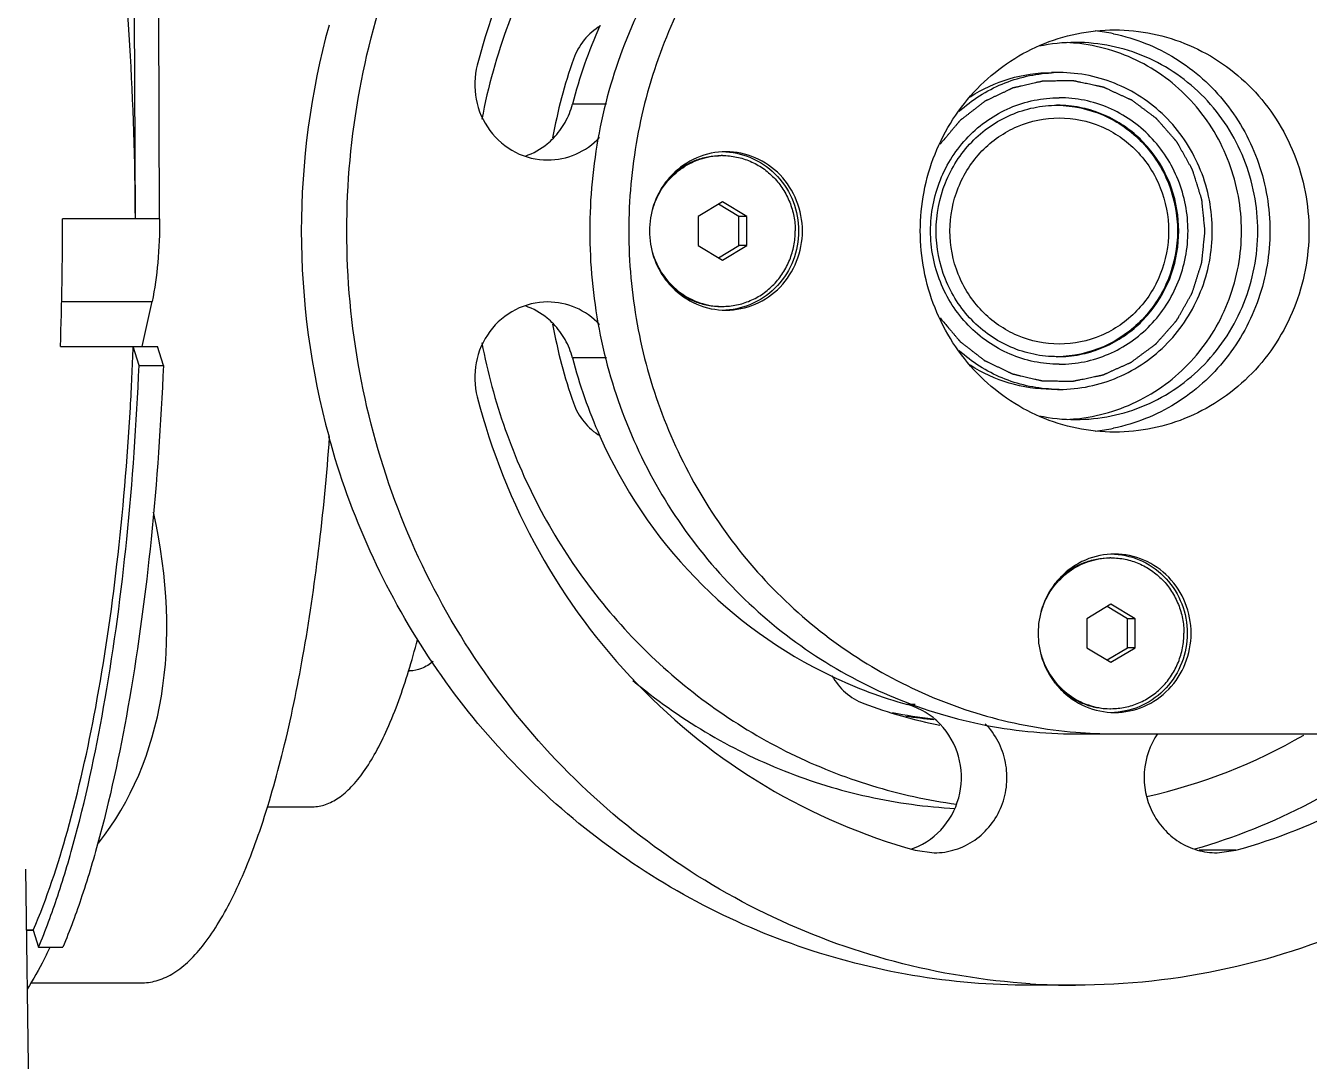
# Model space of a CAD drawing. Header units: millimetres. Extents: x 0 to 841, y 0 to 594.
# Drawn here: x 769.59 to 795.11, y 215.54 to 236.14 of the extents above; entities that cross this region are included whole.
import ezdxf

# ---------------------------------------------------------------- set-up
doc = ezdxf.new("R2010")
doc.units = ezdxf.units.MM
doc.header["$LTSCALE"] = 46.255
doc.layers.get('0').update_dxf_attribs({"linetype": 'CONTINUOUS'})
doc.layers.add('APSF_BLANK_LAYER', color=7, linetype='CONTINUOUS')
doc.layers.add('AXIS', color=7, linetype='CONTINUOUS')

msp = doc.modelspace()

# ---------------------------------------------------------------- linework, layer by layer
at = {"color": 7, "linetype": 'CONTINUOUS'}
for p, q in [((771.772, 232.298), (771.756, 236.359)), ((772.255, 232.298), (772.239, 236.359)), ((781.138, 234.578), (780.463, 234.578)), ((783.444, 232.632), (782.961, 232.344)), ((783.772, 232.344), (783.366, 232.586)), ((783.927, 232.344), (783.444, 232.632)), ((772.255, 232.298), (770.323, 232.298)), ((782.961, 232.344), (782.961, 231.766)), ((783.927, 232.344), (783.772, 232.344)), ((783.772, 231.766), (783.772, 232.344)), ((783.927, 231.766), (783.927, 232.344)), ((782.961, 231.766), (783.444, 231.478)), ((783.366, 231.524), (783.772, 231.766)), ((783.444, 231.478), (783.927, 231.766)), ((783.927, 231.766), (783.772, 231.766)), ((770.308, 230.653), (772.104, 230.653)), ((771.909, 229.757), (772.104, 230.653)), ((770.282, 229.757), (772.213, 229.757)), ((771.846, 229.381), (771.73, 229.757)), ((772.329, 229.381), (772.213, 229.757)), ((781.138, 229.532), (780.463, 229.532)), ((771.846, 229.381), (772.329, 229.381)), ((791.171, 224.632), (790.688, 224.344)), ((791.654, 224.344), (791.171, 224.632)), ((791.499, 224.344), (791.094, 224.586)), ((790.688, 224.344), (790.688, 223.766)), ((791.654, 224.344), (791.499, 224.344)), ((791.499, 223.766), (791.499, 224.344)), ((791.654, 223.766), (791.654, 224.344)), ((790.688, 223.766), (791.171, 223.478)), ((791.094, 223.524), (791.499, 223.766)), ((791.171, 223.478), (791.654, 223.766)), ((791.654, 223.766), (791.499, 223.766)), ((787.279, 222.637), (787.123, 222.637)), ((790.466, 222.055), (802.109, 222.055)), ((787.279, 219.739), (787.653, 219.688)), ((793.654, 219.739), (792.921, 219.739)), ((793.279, 219.688), (793.654, 219.739)), ((769.585, 219.366), (769.769, 206.368)), ((769.742, 218.148), (769.602, 218.148)), ((769.742, 218.148), (769.847, 217.809)), ((769.847, 217.809), (770.33, 217.809))]:
    msp.add_line(p, q, dxfattribs=at)
for centre, radius, start, end in [((790.136, 232.075), 9.992, 156.0038, 165.4899), ((790.465, 232.314), 3.741, 78.3518, 84.0084), ((790.142, 232.297), 3.508, 84.7199, 87.1671), ((790.192, 232.064), 10.29, 160.6415, 169.665), ((790.078, 232.228), 2.327, 89.3685, 89.717), ((783.444, 232.157), 1.398, 90.0001, 91.0556), ((783.532, 232.058), 1.537, 159.8731, 164.0751), ((708.148, 232.05), 62.176, 357.88705, 0.22826), ((783.532, 232.052), 1.537, 195.9249, 200.1269), ((783.444, 231.953), 1.398, 268.9444, 269.9999), ((790.192, 232.046), 10.29, 190.335, 199.3585), ((711.957, 231.962), 59.814, 356.72327, 357.88781), ((790.137, 232.035), 9.992, 194.5102, 203.9644), ((790.078, 231.882), 2.327, 270.2831, 270.6315), ((790.142, 231.813), 3.508, 272.8329, 275.2801), ((790.465, 231.796), 3.741, 275.9916, 281.6482), ((791.171, 224.157), 1.398, 90.0001, 91.0556), ((791.26, 224.058), 1.537, 159.8731, 164.0751), ((791.26, 224.052), 1.537, 195.9249, 200.1269), ((789.591, 231.526), 9.225, 244.507, 254.4793), ((789.578, 231.472), 9.419, 249.3543, 258.9242), ((791.171, 223.953), 1.398, 268.9444, 269.9999), ((791.243, 231.391), 9.336, 265.2413, 269.9965), ((789.483, 231.456), 12.163, 286.0198, 309.2951), ((790.391, 231.453), 12.159, 285.5666, 309.2975), ((786.742, 221.108), 1.42, 288.4866, 291.4309)]:
    msp.add_arc(centre, radius, start, end, dxfattribs=at)
msp.add_ellipse((754.817, 232.055), major_axis=(16.322, -12.046), ratio=0.542433, start_param=-0.014606, end_param=0.553704, dxfattribs=at)
for points, knots in [([(771.772, 232.298), (771.768, 233.449), (771.698, 235.699), (771.411, 238.939), (770.958, 241.866), (770.524, 243.68), (770.27, 244.503)], [0, 0, 0, 0, 0.280007, 0.547238, 0.790488, 1, 1, 1, 1]), ([(790.466, 242.055), (789.835, 242.055), (788.566, 241.926), (786.742, 241.352), (785.06, 240.42), (783.587, 239.167), (782.38, 237.641), (781.483, 235.902), (780.931, 234.016), (780.745, 232.055), (780.931, 230.094), (781.483, 228.208), (782.38, 226.469), (783.587, 224.943), (785.06, 223.69), (786.742, 222.758), (788.566, 222.184), (789.835, 222.055), (790.466, 222.055)], [0, 0, 0, 0, 0.061435, 0.123031, 0.184931, 0.247224, 0.30994, 0.373043, 0.436442, 0.5, 0.563558, 0.626957, 0.69006, 0.752776, 0.815069, 0.876969, 0.938565, 1, 1, 1, 1]), ([(790.469, 242.023), (789.871, 241.973), (788.68, 241.757), (786.987, 241.097), (785.442, 240.124), (784.099, 238.872), (783.003, 237.384), (782.193, 235.713), (781.695, 233.916), (781.527, 232.055), (781.695, 230.194), (782.193, 228.397), (783.003, 226.726), (784.099, 225.238), (785.442, 223.986), (786.987, 223.013), (788.68, 222.353), (789.871, 222.137), (790.469, 222.087)], [0, 0, 0, 0, 0.061427, 0.123052, 0.184997, 0.247327, 0.310057, 0.373144, 0.4365, 0.5, 0.5635, 0.626856, 0.689943, 0.752673, 0.815003, 0.876948, 0.938573, 1, 1, 1, 1]), ([(781.459, 240.75), (780.774, 239.99), (779.581, 238.289), (778.829, 236.353), (778.57, 235.355)], [0, 0, 0, 0, 0.498254, 1, 1, 1, 1]), ([(781.022, 236.134), (780.898, 236.062), (780.675, 235.869), (780.532, 235.612), (780.483, 235.475)], [0, 0, 0, 0, 0.497043, 1, 1, 1, 1]), ([(787.379, 232.055), (787.379, 232.575), (787.577, 233.619), (788.294, 234.733), (789.08, 235.401), (789.753, 235.774), (790.483, 236.003), (790.99, 236.055), (791.243, 236.055)], [0, 0, 0, 0, 0.253354, 0.504399, 0.629276, 0.753364, 0.876847, 1, 1, 1, 1]), ([(791.221, 235.978), (791.654, 235.889), (792.5, 235.55), (793.517, 234.636), (794.178, 233.425), (794.33, 232.51), (794.33, 232.055)], [0, 0, 0, 0, 0.24618, 0.494948, 0.746562, 1, 1, 1, 1]), ([(791.243, 236.055), (791.495, 236.055), (792.002, 236.003), (792.732, 235.774), (793.405, 235.401), (794.191, 234.733), (794.908, 233.619), (795.106, 232.575), (795.106, 232.055)], [0, 0, 0, 0, 0.123153, 0.246636, 0.370724, 0.495601, 0.746646, 1, 1, 1, 1]), ([(790.465, 228.32), (790.909, 228.361), (791.573, 228.556), (792.333, 229.042), (792.999, 229.667), (793.599, 230.672), (793.848, 232.055), (793.599, 233.438), (792.999, 234.443), (792.333, 235.068), (791.573, 235.554), (790.909, 235.749), (790.465, 235.79)], [0, 0, 0, 0, 0.122892, 0.18504, 0.247572, 0.373264, 0.5, 0.626736, 0.752428, 0.81496, 0.877108, 1, 1, 1, 1]), ([(778.57, 235.355), (778.513, 235.135), (778.498, 234.665), (778.777, 234.026), (779.301, 233.575), (779.75, 233.467), (779.97, 233.467)], [0, 0, 0, 0, 0.25369, 0.505932, 0.754497, 1, 1, 1, 1]), ([(780.086, 233.903), (780.176, 233.996), (780.333, 234.208), (780.431, 234.452), (780.463, 234.578)], [0, 0, 0, 0, 0.498051, 1, 1, 1, 1]), ([(787.969, 232.055), (787.969, 232.347), (788.081, 232.935), (788.562, 233.683), (789.285, 234.186), (790.143, 234.364), (791, 234.186), (791.724, 233.683), (792.204, 232.935), (792.316, 232.347), (792.316, 232.055)], [0, 0, 0, 0, 0.126989, 0.252827, 0.377006, 0.5, 0.622994, 0.747174, 0.873012, 1, 1, 1, 1]), ([(790.104, 234.555), (790.416, 234.551), (791.049, 234.415), (791.843, 233.853), (792.37, 233.026), (792.493, 232.378), (792.493, 232.055)], [0, 0, 0, 0, 0.24599, 0.494373, 0.74605, 1, 1, 1, 1]), ([(779.527, 233.545), (779.684, 233.6), (779.883, 233.712), (780.047, 233.863), (780.086, 233.903)], [0, 0, 0, 0, 0.747774, 1, 1, 1, 1]), ([(779.97, 233.467), (780.16, 233.467), (780.546, 233.546), (780.867, 233.773), (781, 233.912)], [0, 0, 0, 0, 0.497569, 1, 1, 1, 1]), ([(782.089, 232.587), (782.14, 232.725), (782.281, 232.987), (782.596, 233.299), (782.986, 233.502), (783.275, 233.552), (783.418, 233.555)], [0, 0, 0, 0, 0.253437, 0.504411, 0.752968, 1, 1, 1, 1]), ([(782.447, 233.168), (782.512, 233.229), (782.655, 233.34), (782.894, 233.463), (783.152, 233.538), (783.329, 233.555), (783.418, 233.555)], [0, 0, 0, 0, 0.25177, 0.5021, 0.751342, 1, 1, 1, 1]), ([(783.444, 233.555), (783.539, 233.555), (783.729, 233.536), (784.003, 233.449), (784.255, 233.31), (784.476, 233.122), (784.657, 232.893), (784.791, 232.632), (784.874, 232.349), (784.893, 232.153), (784.893, 232.055)], [0, 0, 0, 0, 0.122867, 0.246062, 0.369862, 0.494448, 0.619879, 0.746087, 0.87288, 1, 1, 1, 1]), ([(772.255, 232.298), (772.256, 232.006), (772.234, 231.454), (772.159, 230.907), (772.104, 230.653)], [0, 0, 0, 0, 0.529553, 1, 1, 1, 1]), ([(783.444, 230.555), (783.539, 230.555), (783.729, 230.574), (784.003, 230.661), (784.255, 230.8), (784.476, 230.988), (784.657, 231.217), (784.791, 231.478), (784.874, 231.761), (784.893, 231.957), (784.893, 232.055)], [0, 0, 0, 0, 0.122867, 0.246062, 0.369862, 0.494448, 0.619879, 0.746087, 0.87288, 1, 1, 1, 1]), ([(791.243, 228.055), (790.99, 228.055), (790.483, 228.107), (789.753, 228.336), (789.08, 228.709), (788.294, 229.377), (787.577, 230.491), (787.379, 231.535), (787.379, 232.055)], [0, 0, 0, 0, 0.123153, 0.246636, 0.370724, 0.495601, 0.746646, 1, 1, 1, 1]), ([(792.316, 232.055), (792.316, 231.763), (792.204, 231.175), (791.724, 230.427), (791, 229.924), (790.143, 229.746), (789.285, 229.924), (788.562, 230.427), (788.081, 231.175), (787.969, 231.763), (787.969, 232.055)], [0, 0, 0, 0, 0.126989, 0.252827, 0.377006, 0.5, 0.622994, 0.747174, 0.873012, 1, 1, 1, 1]), ([(792.493, 232.055), (792.493, 231.732), (792.37, 231.084), (791.843, 230.257), (791.049, 229.696), (790.416, 229.559), (790.104, 229.555)], [0, 0, 0, 0, 0.25395, 0.505627, 0.75401, 1, 1, 1, 1]), ([(794.33, 232.055), (794.33, 231.6), (794.178, 230.685), (793.517, 229.474), (792.5, 228.56), (791.654, 228.221), (791.221, 228.132)], [0, 0, 0, 0, 0.253438, 0.505052, 0.75382, 1, 1, 1, 1]), ([(795.106, 232.055), (795.106, 231.535), (794.908, 230.491), (794.191, 229.377), (793.405, 228.709), (792.732, 228.336), (792.002, 228.107), (791.495, 228.055), (791.243, 228.055)], [0, 0, 0, 0, 0.253354, 0.504399, 0.629276, 0.753364, 0.876847, 1, 1, 1, 1]), ([(782.089, 231.523), (782.14, 231.385), (782.281, 231.123), (782.596, 230.811), (782.986, 230.608), (783.275, 230.558), (783.418, 230.555)], [0, 0, 0, 0, 0.253437, 0.504411, 0.752968, 1, 1, 1, 1]), ([(782.447, 230.942), (782.512, 230.881), (782.655, 230.77), (782.894, 230.647), (783.152, 230.572), (783.329, 230.555), (783.418, 230.555)], [0, 0, 0, 0, 0.25177, 0.5021, 0.751342, 1, 1, 1, 1]), ([(779.97, 230.643), (779.75, 230.643), (779.301, 230.535), (778.777, 230.084), (778.498, 229.445), (778.513, 228.975), (778.57, 228.755)], [0, 0, 0, 0, 0.245503, 0.494068, 0.74631, 1, 1, 1, 1]), ([(780.086, 230.207), (780.047, 230.247), (779.883, 230.398), (779.684, 230.51), (779.527, 230.565)], [0, 0, 0, 0, 0.252226, 1, 1, 1, 1]), ([(781, 230.198), (780.867, 230.337), (780.546, 230.564), (780.16, 230.643), (779.97, 230.643)], [0, 0, 0, 0, 0.502431, 1, 1, 1, 1]), ([(780.463, 229.532), (780.431, 229.658), (780.333, 229.902), (780.176, 230.114), (780.086, 230.207)], [0, 0, 0, 0, 0.501949, 1, 1, 1, 1]), ([(769.847, 217.809), (769.988, 218.145), (770.254, 218.871), (770.738, 220.512), (771.231, 222.878), (771.645, 226.011), (771.798, 228.228), (771.846, 229.381)], [0, 0, 0, 0, 0.092577, 0.196525, 0.434942, 0.706458, 1, 1, 1, 1]), ([(772.329, 229.381), (772.281, 228.228), (772.128, 226.011), (771.714, 222.878), (771.221, 220.512), (770.737, 218.871), (770.471, 218.145), (770.33, 217.809)], [0, 0, 0, 0, 0.293542, 0.565058, 0.803475, 0.907423, 1, 1, 1, 1]), ([(778.57, 228.755), (778.847, 227.686), (779.672, 225.617), (781.647, 222.947), (784.225, 220.893), (786.241, 220.027), (787.279, 219.739)], [0, 0, 0, 0, 0.253055, 0.504185, 0.753072, 1, 1, 1, 1]), ([(769.742, 218.148), (770.016, 218.787), (770.497, 220.252), (771.038, 222.691), (771.446, 225.506), (771.614, 227.502), (771.673, 228.543)], [0, 0, 0, 0, 0.196551, 0.434243, 0.705315, 1, 1, 1, 1]), ([(780.483, 228.635), (780.531, 228.499), (780.673, 228.244), (780.894, 228.052), (781.016, 227.979)], [0, 0, 0, 0, 0.502932, 1, 1, 1, 1]), ([(781.006, 227.977), (781.466, 226.943), (782.744, 225.03), (784.612, 223.68), (785.621, 223.199)], [0, 0, 0, 0, 0.503002, 1, 1, 1, 1]), ([(789.817, 224.587), (789.867, 224.725), (790.009, 224.987), (790.324, 225.299), (790.714, 225.502), (791.002, 225.552), (791.146, 225.555)], [0, 0, 0, 0, 0.253437, 0.504411, 0.752968, 1, 1, 1, 1]), ([(790.174, 225.168), (790.24, 225.229), (790.382, 225.34), (790.622, 225.463), (790.879, 225.538), (791.057, 225.555), (791.145, 225.555)], [0, 0, 0, 0, 0.25177, 0.5021, 0.751342, 1, 1, 1, 1]), ([(791.171, 225.555), (791.266, 225.555), (791.456, 225.536), (791.73, 225.449), (791.982, 225.31), (792.203, 225.122), (792.384, 224.893), (792.519, 224.632), (792.602, 224.349), (792.62, 224.153), (792.62, 224.055)], [0, 0, 0, 0, 0.122867, 0.246062, 0.369862, 0.494448, 0.619879, 0.746087, 0.87288, 1, 1, 1, 1]), ([(791.171, 222.555), (791.266, 222.555), (791.456, 222.574), (791.73, 222.661), (791.982, 222.8), (792.203, 222.988), (792.384, 223.217), (792.519, 223.478), (792.602, 223.761), (792.62, 223.957), (792.62, 224.055)], [0, 0, 0, 0, 0.122867, 0.246062, 0.369862, 0.494448, 0.619879, 0.746087, 0.87288, 1, 1, 1, 1]), ([(777.696, 223.495), (777.625, 223.438), (777.479, 223.343), (777.306, 223.305), (777.226, 223.305)], [0, 0, 0, 0, 0.531822, 1, 1, 1, 1]), ([(789.817, 223.523), (789.867, 223.385), (790.009, 223.123), (790.324, 222.811), (790.714, 222.608), (791.002, 222.558), (791.146, 222.555)], [0, 0, 0, 0, 0.253437, 0.504411, 0.752968, 1, 1, 1, 1]), ([(785.623, 223.209), (785.693, 223.084), (785.875, 222.857), (786.124, 222.708), (786.257, 222.658)], [0, 0, 0, 0, 0.502916, 1, 1, 1, 1]), ([(790.174, 222.942), (790.24, 222.881), (790.382, 222.77), (790.622, 222.647), (790.879, 222.572), (791.057, 222.555), (791.145, 222.555)], [0, 0, 0, 0, 0.25177, 0.5021, 0.751342, 1, 1, 1, 1]), ([(787.775, 222.246), (787.686, 222.339), (787.484, 222.501), (787.245, 222.603), (787.123, 222.637)], [0, 0, 0, 0, 0.501961, 1, 1, 1, 1]), ([(787.261, 219.786), (787.486, 219.874), (787.898, 220.174), (788.223, 220.861), (788.198, 221.624), (787.944, 222.07), (787.775, 222.246)], [0, 0, 0, 0, 0.246673, 0.497396, 0.749791, 1, 1, 1, 1]), ([(787.653, 219.688), (787.796, 219.688), (788.083, 219.733), (788.474, 219.925), (788.793, 220.227), (789.014, 220.611), (789.117, 221.045), (789.094, 221.491), (788.948, 221.911), (788.774, 222.151), (788.672, 222.255)], [0, 0, 0, 0, 0.122457, 0.245633, 0.369974, 0.495543, 0.621984, 0.748659, 0.874849, 1, 1, 1, 1]), ([(792.098, 222.058), (791.946, 221.836), (791.759, 221.299), (791.898, 220.605), (792.204, 220.155), (792.514, 219.892), (792.881, 219.726), (793.147, 219.688), (793.279, 219.688)], [0, 0, 0, 0, 0.251146, 0.502917, 0.628743, 0.753402, 0.877015, 1, 1, 1, 1]), ([(801.255, 222.043), (800.582, 221.266), (799.074, 219.851), (796.426, 218.261), (793.514, 217.277), (791.479, 217.055), (790.466, 217.055)], [0, 0, 0, 0, 0.252186, 0.502626, 0.751686, 1, 1, 1, 1])]:
    msp.add_open_spline(points, degree=3, knots=knots, dxfattribs=at)
at = {"color": 40, "linetype": 'CONTINUOUS'}
for points, knots in [([(793.04, 232.055), (793.036, 232.094), (793.028, 232.172), (793.019, 232.269), (793.011, 232.347), (793.005, 232.406), (792.999, 232.464), (792.994, 232.513), (792.99, 232.552), (792.987, 232.581), (792.984, 232.606), (792.982, 232.625), (792.981, 232.64), (792.98, 232.652), (792.979, 232.662), (792.978, 232.668), (792.978, 232.673), (792.977, 232.676), (792.977, 232.678), (792.977, 232.679), (792.977, 232.68), (792.976, 232.682), (792.975, 232.685), (792.973, 232.69), (792.971, 232.697), (792.969, 232.704), (792.966, 232.714), (792.961, 232.73), (792.954, 232.753), (792.945, 232.781), (792.936, 232.809), (792.927, 232.837), (792.916, 232.874), (792.901, 232.921), (792.883, 232.977), (792.866, 233.033), (792.851, 233.079), (792.84, 233.117), (792.831, 233.145), (792.822, 233.173), (792.813, 233.201), (792.806, 233.224), (792.801, 233.24), (792.798, 233.25), (792.796, 233.257), (792.793, 233.264), (792.792, 233.269), (792.791, 233.272), (792.79, 233.274), (792.79, 233.275), (792.789, 233.276), (792.788, 233.278), (792.787, 233.281), (792.784, 233.285), (792.781, 233.29), (792.777, 233.299), (792.771, 233.31), (792.763, 233.323), (792.754, 233.34), (792.742, 233.361), (792.727, 233.387), (792.708, 233.422), (792.684, 233.465), (792.655, 233.517), (792.626, 233.568), (792.597, 233.62), (792.573, 233.663), (792.553, 233.698), (792.539, 233.723), (792.527, 233.745), (792.517, 233.762), (792.51, 233.775), (792.503, 233.788), (792.497, 233.799), (792.492, 233.807), (792.489, 233.813), (792.486, 233.817), (792.485, 233.82), (792.483, 233.823), (792.482, 233.825), (792.481, 233.826), (792.481, 233.827), (792.48, 233.827), (792.48, 233.828), (792.478, 233.83), (792.476, 233.832), (792.474, 233.835), (792.471, 233.839), (792.467, 233.843), (792.46, 233.85), (792.452, 233.859), (792.443, 233.87), (792.433, 233.881), (792.421, 233.896), (792.405, 233.914), (792.386, 233.936), (792.36, 233.965), (792.328, 234.001), (792.29, 234.045), (792.252, 234.088), (792.214, 234.132), (792.182, 234.168), (792.157, 234.197), (792.138, 234.219), (792.122, 234.237), (792.109, 234.252), (792.099, 234.262), (792.092, 234.271), (792.085, 234.279), (792.081, 234.283), (792.078, 234.287), (792.076, 234.289), (792.075, 234.291), (792.074, 234.292), (792.073, 234.292), (792.072, 234.293), (792.069, 234.295), (792.064, 234.299), (792.059, 234.303), (792.053, 234.307), (792.045, 234.313), (792.032, 234.323), (792.013, 234.337), (791.99, 234.354), (791.967, 234.372), (791.944, 234.389), (791.913, 234.412), (791.874, 234.44), (791.828, 234.475), (791.782, 234.509), (791.744, 234.538), (791.713, 234.561), (791.69, 234.578), (791.667, 234.595), (791.644, 234.612), (791.625, 234.627), (791.611, 234.637), (791.604, 234.643), (791.598, 234.647), (791.593, 234.65), (791.589, 234.653), (791.587, 234.655), (791.585, 234.657), (791.584, 234.657), (791.583, 234.658), (791.582, 234.659), (791.58, 234.66), (791.577, 234.661), (791.573, 234.663), (791.567, 234.665), (791.558, 234.669), (791.547, 234.674), (791.534, 234.68), (791.517, 234.688), (791.495, 234.698), (791.468, 234.71), (791.433, 234.726), (791.389, 234.746), (791.336, 234.77), (791.283, 234.794), (791.23, 234.818), (791.186, 234.838), (791.151, 234.855), (791.125, 234.867), (791.102, 234.877), (791.085, 234.885), (791.072, 234.891), (791.058, 234.897), (791.047, 234.902), (791.039, 234.906), (791.033, 234.908), (791.029, 234.91), (791.025, 234.912), (791.023, 234.913), (791.021, 234.914), (791.02, 234.914), (791.019, 234.915), (791.018, 234.915), (791.017, 234.915), (791.015, 234.915), (791.012, 234.916), (791.008, 234.917), (791.004, 234.918), (790.998, 234.919), (790.989, 234.921), (790.977, 234.923), (790.963, 234.926), (790.949, 234.929), (790.931, 234.933), (790.908, 234.938), (790.88, 234.944), (790.843, 234.952), (790.796, 234.962), (790.741, 234.974), (790.685, 234.986), (790.629, 234.997), (790.583, 235.007), (790.546, 235.015), (790.518, 235.021), (790.495, 235.026), (790.476, 235.03), (790.462, 235.033), (790.451, 235.035), (790.442, 235.037), (790.436, 235.038), (790.431, 235.039), (790.428, 235.04), (790.426, 235.041), (790.425, 235.041), (790.424, 235.041), (790.422, 235.041), (790.419, 235.041), (790.414, 235.041), (790.406, 235.041), (790.399, 235.04), (790.39, 235.04), (790.373, 235.04), (790.35, 235.04), (790.321, 235.04), (790.293, 235.04), (790.264, 235.04), (790.227, 235.039), (790.179, 235.039), (790.122, 235.038), (790.066, 235.038), (790.018, 235.038), (789.98, 235.037), (789.952, 235.037), (789.924, 235.037), (789.895, 235.037), (789.872, 235.037), (789.855, 235.037), (789.846, 235.036), (789.838, 235.036), (789.833, 235.036), (789.828, 235.036), (789.825, 235.036), (789.823, 235.036), (789.821, 235.036), (789.82, 235.036), (789.819, 235.036), (789.817, 235.036), (789.814, 235.035), (789.809, 235.034), (789.803, 235.033), (789.794, 235.03), (789.782, 235.028), (789.768, 235.024), (789.749, 235.02), (789.726, 235.015), (789.697, 235.008), (789.66, 235), (789.613, 234.989), (789.557, 234.976), (789.5, 234.963), (789.444, 234.95), (789.397, 234.939), (789.359, 234.931), (789.331, 234.924), (789.308, 234.919), (789.289, 234.914), (789.275, 234.911), (789.261, 234.908), (789.249, 234.905), (789.239, 234.903), (789.234, 234.902), (789.229, 234.901), (789.225, 234.9), (789.222, 234.899), (789.22, 234.899), (789.219, 234.898), (789.218, 234.898), (789.218, 234.898), (789.216, 234.897), (789.215, 234.897), (789.212, 234.895), (789.209, 234.894), (789.204, 234.892), (789.199, 234.889), (789.19, 234.885), (789.18, 234.88), (789.167, 234.874), (789.154, 234.868), (789.137, 234.86), (789.115, 234.849), (789.089, 234.837), (789.055, 234.821), (789.012, 234.8), (788.96, 234.776), (788.908, 234.751), (788.857, 234.727), (788.814, 234.707), (788.779, 234.69), (788.754, 234.678), (788.732, 234.668), (788.715, 234.66), (788.702, 234.654), (788.691, 234.648), (788.683, 234.644), (788.677, 234.642), (788.673, 234.64), (788.67, 234.638), (788.668, 234.638), (788.667, 234.637), (788.666, 234.636), (788.665, 234.635), (788.663, 234.634), (788.661, 234.632), (788.657, 234.629), (788.652, 234.625), (788.646, 234.621), (788.639, 234.615), (788.625, 234.604), (788.606, 234.59), (788.583, 234.572), (788.559, 234.554), (788.536, 234.536), (788.505, 234.512), (788.467, 234.482), (788.421, 234.447), (788.374, 234.411), (788.336, 234.381), (788.305, 234.357), (788.282, 234.34), (788.259, 234.322), (788.235, 234.304), (788.216, 234.289), (788.203, 234.279), (788.195, 234.273), (788.189, 234.268), (788.184, 234.264), (788.18, 234.261), (788.178, 234.26), (788.176, 234.258), (788.175, 234.257), (788.174, 234.256), (788.173, 234.256), (788.172, 234.254), (788.17, 234.252), (788.167, 234.248), (788.163, 234.243), (788.156, 234.236), (788.149, 234.226), (788.139, 234.215), (788.127, 234.201), (788.111, 234.182), (788.092, 234.16), (788.067, 234.13), (788.036, 234.093), (787.998, 234.048), (787.961, 234.004), (787.91, 233.944), (787.848, 233.87), (787.798, 233.811), (787.772, 233.781)], [0, 0, 0, 0, 0.015625, 0.03125, 0.039062, 0.046875, 0.054688, 0.0625, 0.066406, 0.070312, 0.074219, 0.076172, 0.078125, 0.080078, 0.081055, 0.082031, 0.08252, 0.083008, 0.083252, 0.083374, 0.083496, 0.08374, 0.083984, 0.084961, 0.085938, 0.086914, 0.087891, 0.089844, 0.09375, 0.097656, 0.101562, 0.105469, 0.109375, 0.117188, 0.125, 0.132812, 0.140625, 0.144531, 0.148438, 0.152344, 0.15625, 0.160156, 0.162109, 0.163086, 0.164062, 0.165039, 0.166016, 0.16626, 0.166504, 0.166626, 0.166748, 0.166992, 0.16748, 0.167969, 0.168945, 0.169922, 0.171875, 0.173828, 0.175781, 0.179688, 0.183594, 0.1875, 0.195312, 0.203125, 0.210938, 0.21875, 0.226562, 0.230469, 0.234375, 0.238281, 0.240234, 0.242188, 0.244141, 0.246094, 0.24707, 0.248047, 0.248535, 0.249023, 0.249512, 0.249756, 0.249878, 0.25, 0.250122, 0.250244, 0.250488, 0.250977, 0.251465, 0.251953, 0.25293, 0.253906, 0.255859, 0.257812, 0.259766, 0.261719, 0.265625, 0.269531, 0.273438, 0.28125, 0.289062, 0.296875, 0.304688, 0.3125, 0.316406, 0.320312, 0.324219, 0.326172, 0.328125, 0.330078, 0.331055, 0.332031, 0.33252, 0.333008, 0.333252, 0.333374, 0.333496, 0.33374, 0.333984, 0.334961, 0.335938, 0.336914, 0.337891, 0.339844, 0.34375, 0.347656, 0.351562, 0.355469, 0.359375, 0.367188, 0.375, 0.382812, 0.390625, 0.394531, 0.398438, 0.402344, 0.40625, 0.410156, 0.412109, 0.413086, 0.414062, 0.415039, 0.415527, 0.416016, 0.41626, 0.416504, 0.416626, 0.416748, 0.416992, 0.41748, 0.417969, 0.418945, 0.419922, 0.421875, 0.423828, 0.425781, 0.429688, 0.433594, 0.4375, 0.445312, 0.453125, 0.460938, 0.46875, 0.476562, 0.480469, 0.484375, 0.488281, 0.490234, 0.492188, 0.494141, 0.496094, 0.49707, 0.498047, 0.498535, 0.499023, 0.499512, 0.499756, 0.499878, 0.5, 0.500122, 0.500244, 0.500488, 0.500977, 0.501465, 0.501953, 0.50293, 0.503906, 0.505859, 0.507812, 0.509766, 0.511719, 0.515625, 0.519531, 0.523438, 0.53125, 0.539062, 0.546875, 0.554688, 0.5625, 0.566406, 0.570312, 0.574219, 0.576172, 0.578125, 0.580078, 0.581055, 0.582031, 0.58252, 0.583008, 0.583252, 0.583374, 0.583496, 0.58374, 0.583984, 0.584961, 0.585938, 0.586914, 0.587891, 0.589844, 0.59375, 0.597656, 0.601562, 0.605469, 0.609375, 0.617188, 0.625, 0.632812, 0.640625, 0.644531, 0.648438, 0.652344, 0.65625, 0.660156, 0.662109, 0.663086, 0.664062, 0.665039, 0.665527, 0.666016, 0.66626, 0.666504, 0.666626, 0.666748, 0.666992, 0.66748, 0.667969, 0.668945, 0.669922, 0.671875, 0.673828, 0.675781, 0.679688, 0.683594, 0.6875, 0.695312, 0.703125, 0.710938, 0.71875, 0.726562, 0.730469, 0.734375, 0.738281, 0.740234, 0.742188, 0.744141, 0.746094, 0.74707, 0.748047, 0.748535, 0.749023, 0.749512, 0.749756, 0.749878, 0.75, 0.750122, 0.750244, 0.750488, 0.750977, 0.751465, 0.751953, 0.75293, 0.753906, 0.755859, 0.757812, 0.759766, 0.761719, 0.765625, 0.769531, 0.773438, 0.78125, 0.789062, 0.796875, 0.804688, 0.8125, 0.816406, 0.820312, 0.824219, 0.826172, 0.828125, 0.830078, 0.831055, 0.832031, 0.83252, 0.833008, 0.833252, 0.833374, 0.833496, 0.83374, 0.833984, 0.834473, 0.834961, 0.835938, 0.836914, 0.837891, 0.839844, 0.84375, 0.847656, 0.851562, 0.855469, 0.859375, 0.867188, 0.875, 0.882812, 0.890625, 0.894531, 0.898438, 0.902344, 0.90625, 0.910156, 0.912109, 0.913086, 0.914062, 0.915039, 0.915527, 0.916016, 0.91626, 0.916504, 0.916626, 0.916748, 0.916992, 0.91748, 0.917969, 0.918945, 0.919922, 0.921875, 0.923828, 0.925781, 0.929688, 0.933594, 0.9375, 0.945312, 0.953125, 0.960938, 0.96875, 0.984375, 1, 1, 1, 1]), ([(787.772, 230.329), (787.797, 230.299), (787.847, 230.24), (787.909, 230.167), (787.959, 230.108), (787.997, 230.063), (788.034, 230.019), (788.065, 229.982), (788.09, 229.952), (788.109, 229.93), (788.124, 229.912), (788.137, 229.897), (788.146, 229.886), (788.154, 229.877), (788.16, 229.869), (788.164, 229.865), (788.167, 229.861), (788.169, 229.859), (788.17, 229.857), (788.171, 229.856), (788.172, 229.856), (788.173, 229.855), (788.176, 229.852), (788.18, 229.849), (788.186, 229.845), (788.192, 229.84), (788.199, 229.834), (788.213, 229.824), (788.231, 229.809), (788.254, 229.792), (788.277, 229.774), (788.3, 229.757), (788.33, 229.733), (788.368, 229.704), (788.413, 229.668), (788.459, 229.633), (788.496, 229.604), (788.527, 229.58), (788.549, 229.562), (788.572, 229.545), (788.595, 229.527), (788.614, 229.513), (788.627, 229.502), (788.635, 229.496), (788.64, 229.492), (788.645, 229.488), (788.649, 229.485), (788.651, 229.483), (788.653, 229.482), (788.654, 229.481), (788.655, 229.48), (788.656, 229.48), (788.658, 229.479), (788.661, 229.478), (788.665, 229.475), (788.671, 229.473), (788.68, 229.469), (788.69, 229.463), (788.704, 229.457), (788.721, 229.449), (788.743, 229.438), (788.769, 229.426), (788.804, 229.409), (788.848, 229.388), (788.9, 229.363), (788.953, 229.338), (789.005, 229.313), (789.049, 229.292), (789.084, 229.276), (789.11, 229.263), (789.132, 229.253), (789.149, 229.244), (789.162, 229.238), (789.175, 229.232), (789.186, 229.227), (789.195, 229.222), (789.2, 229.22), (789.205, 229.218), (789.208, 229.216), (789.211, 229.215), (789.213, 229.214), (789.214, 229.213), (789.215, 229.213), (789.216, 229.213), (789.217, 229.212), (789.219, 229.212), (789.222, 229.211), (789.225, 229.211), (789.23, 229.209), (789.235, 229.208), (789.245, 229.206), (789.256, 229.203), (789.27, 229.2), (789.284, 229.197), (789.302, 229.193), (789.325, 229.187), (789.353, 229.181), (789.39, 229.172), (789.436, 229.161), (789.492, 229.148), (789.547, 229.136), (789.603, 229.123), (789.649, 229.112), (789.686, 229.103), (789.713, 229.097), (789.736, 229.091), (789.755, 229.087), (789.769, 229.084), (789.78, 229.081), (789.79, 229.079), (789.795, 229.078), (789.8, 229.077), (789.803, 229.076), (789.805, 229.076), (789.806, 229.075), (789.807, 229.075), (789.809, 229.075), (789.812, 229.075), (789.818, 229.075), (789.825, 229.075), (789.832, 229.075), (789.841, 229.075), (789.858, 229.075), (789.881, 229.074), (789.91, 229.074), (789.938, 229.074), (789.967, 229.073), (790.004, 229.073), (790.052, 229.072), (790.109, 229.072), (790.165, 229.071), (790.213, 229.07), (790.251, 229.07), (790.279, 229.07), (790.307, 229.069), (790.336, 229.069), (790.359, 229.069), (790.376, 229.068), (790.385, 229.068), (790.393, 229.068), (790.398, 229.068), (790.403, 229.068), (790.406, 229.068), (790.408, 229.068), (790.41, 229.068), (790.411, 229.068), (790.412, 229.068), (790.414, 229.069), (790.417, 229.069), (790.422, 229.07), (790.428, 229.071), (790.437, 229.073), (790.449, 229.076), (790.463, 229.079), (790.482, 229.083), (790.506, 229.088), (790.534, 229.094), (790.572, 229.101), (790.619, 229.111), (790.676, 229.123), (790.732, 229.135), (790.789, 229.147), (790.836, 229.157), (790.874, 229.165), (790.902, 229.171), (790.925, 229.175), (790.944, 229.179), (790.959, 229.182), (790.973, 229.185), (790.984, 229.188), (790.994, 229.19), (791, 229.191), (791.004, 229.192), (791.008, 229.193), (791.011, 229.193), (791.013, 229.194), (791.014, 229.194), (791.015, 229.194), (791.016, 229.195), (791.017, 229.195), (791.019, 229.196), (791.022, 229.197), (791.025, 229.199), (791.029, 229.201), (791.035, 229.203), (791.043, 229.207), (791.054, 229.212), (791.067, 229.218), (791.08, 229.224), (791.098, 229.231), (791.119, 229.241), (791.145, 229.253), (791.18, 229.269), (791.223, 229.288), (791.275, 229.312), (791.328, 229.335), (791.38, 229.358), (791.423, 229.378), (791.458, 229.394), (791.484, 229.405), (791.505, 229.415), (791.523, 229.423), (791.536, 229.429), (791.547, 229.434), (791.555, 229.438), (791.561, 229.44), (791.565, 229.442), (791.568, 229.443), (791.57, 229.444), (791.571, 229.445), (791.572, 229.445), (791.573, 229.446), (791.576, 229.448), (791.58, 229.452), (791.586, 229.456), (791.592, 229.46), (791.599, 229.466), (791.613, 229.476), (791.632, 229.49), (791.655, 229.507), (791.678, 229.524), (791.702, 229.541), (791.732, 229.564), (791.771, 229.593), (791.817, 229.627), (791.863, 229.661), (791.902, 229.689), (791.933, 229.712), (791.956, 229.729), (791.979, 229.746), (792.002, 229.763), (792.021, 229.778), (792.035, 229.788), (792.042, 229.793), (792.048, 229.798), (792.053, 229.801), (792.057, 229.804), (792.059, 229.806), (792.061, 229.807), (792.062, 229.808), (792.063, 229.809), (792.064, 229.81), (792.066, 229.811), (792.068, 229.814), (792.071, 229.817), (792.075, 229.822), (792.081, 229.829), (792.09, 229.838), (792.099, 229.849), (792.112, 229.864), (792.128, 229.883), (792.148, 229.905), (792.174, 229.934), (792.206, 229.971), (792.245, 230.015), (792.284, 230.059), (792.323, 230.103), (792.355, 230.14), (792.381, 230.17), (792.401, 230.192), (792.417, 230.21), (792.43, 230.225), (792.44, 230.236), (792.45, 230.247), (792.458, 230.256), (792.464, 230.263), (792.468, 230.268), (792.471, 230.272), (792.474, 230.274), (792.476, 230.277), (792.477, 230.278), (792.478, 230.279), (792.479, 230.28), (792.479, 230.281), (792.48, 230.282), (792.481, 230.284), (792.482, 230.286), (792.484, 230.289), (792.486, 230.294), (792.489, 230.299), (792.494, 230.307), (792.5, 230.318), (792.507, 230.331), (792.514, 230.343), (792.524, 230.36), (792.536, 230.382), (792.55, 230.407), (792.569, 230.441), (792.593, 230.483), (792.622, 230.534), (792.65, 230.585), (792.679, 230.635), (792.703, 230.678), (792.722, 230.712), (792.736, 230.737), (792.748, 230.758), (792.758, 230.775), (792.765, 230.788), (792.771, 230.798), (792.776, 230.807), (792.779, 230.812), (792.781, 230.816), (792.783, 230.819), (792.784, 230.821), (792.784, 230.822), (792.785, 230.823), (792.785, 230.825), (792.786, 230.828), (792.788, 230.833), (792.79, 230.841), (792.792, 230.848), (792.795, 230.857), (792.801, 230.874), (792.808, 230.897), (792.817, 230.926), (792.826, 230.954), (792.835, 230.983), (792.847, 231.02), (792.862, 231.068), (792.88, 231.124), (792.898, 231.181), (792.913, 231.229), (792.925, 231.266), (792.934, 231.295), (792.943, 231.323), (792.952, 231.352), (792.96, 231.375), (792.965, 231.392), (792.968, 231.401), (792.97, 231.408), (792.972, 231.416), (792.974, 231.421), (792.975, 231.424), (792.976, 231.426), (792.976, 231.427), (792.976, 231.428), (792.977, 231.43), (792.977, 231.433), (792.977, 231.438), (792.978, 231.445), (792.979, 231.454), (792.98, 231.467), (792.982, 231.481), (792.984, 231.501), (792.986, 231.525), (792.989, 231.555), (792.993, 231.594), (792.998, 231.643), (793.004, 231.702), (793.01, 231.761), (793.018, 231.839), (793.028, 231.937), (793.036, 232.016), (793.04, 232.055)], [0, 0, 0, 0, 0.015625, 0.03125, 0.039062, 0.046875, 0.054688, 0.0625, 0.066406, 0.070312, 0.074219, 0.076172, 0.078125, 0.080078, 0.081055, 0.082031, 0.08252, 0.083008, 0.083252, 0.083374, 0.083496, 0.08374, 0.083984, 0.084961, 0.085938, 0.086914, 0.087891, 0.089844, 0.09375, 0.097656, 0.101562, 0.105469, 0.109375, 0.117188, 0.125, 0.132812, 0.140625, 0.144531, 0.148438, 0.152344, 0.15625, 0.160156, 0.162109, 0.163086, 0.164062, 0.165039, 0.165527, 0.166016, 0.16626, 0.166504, 0.166626, 0.166748, 0.166992, 0.16748, 0.167969, 0.168945, 0.169922, 0.171875, 0.173828, 0.175781, 0.179688, 0.183594, 0.1875, 0.195312, 0.203125, 0.210938, 0.21875, 0.226562, 0.230469, 0.234375, 0.238281, 0.240234, 0.242188, 0.244141, 0.246094, 0.24707, 0.248047, 0.248535, 0.249023, 0.249512, 0.249756, 0.249878, 0.25, 0.250122, 0.250244, 0.250488, 0.250977, 0.251465, 0.251953, 0.25293, 0.253906, 0.255859, 0.257812, 0.259766, 0.261719, 0.265625, 0.269531, 0.273438, 0.28125, 0.289062, 0.296875, 0.304688, 0.3125, 0.316406, 0.320312, 0.324219, 0.326172, 0.328125, 0.330078, 0.331055, 0.332031, 0.33252, 0.333008, 0.333252, 0.333374, 0.333496, 0.33374, 0.333984, 0.334961, 0.335938, 0.336914, 0.337891, 0.339844, 0.34375, 0.347656, 0.351562, 0.355469, 0.359375, 0.367188, 0.375, 0.382812, 0.390625, 0.394531, 0.398438, 0.402344, 0.40625, 0.410156, 0.412109, 0.413086, 0.414062, 0.415039, 0.415527, 0.416016, 0.41626, 0.416504, 0.416626, 0.416748, 0.416992, 0.41748, 0.417969, 0.418945, 0.419922, 0.421875, 0.423828, 0.425781, 0.429688, 0.433594, 0.4375, 0.445312, 0.453125, 0.460938, 0.46875, 0.476562, 0.480469, 0.484375, 0.488281, 0.490234, 0.492188, 0.494141, 0.496094, 0.49707, 0.498047, 0.498535, 0.499023, 0.499512, 0.499756, 0.499878, 0.5, 0.500122, 0.500244, 0.500488, 0.500977, 0.501465, 0.501953, 0.50293, 0.503906, 0.505859, 0.507812, 0.509766, 0.511719, 0.515625, 0.519531, 0.523438, 0.53125, 0.539062, 0.546875, 0.554688, 0.5625, 0.566406, 0.570312, 0.574219, 0.576172, 0.578125, 0.580078, 0.581055, 0.582031, 0.58252, 0.583008, 0.583252, 0.583374, 0.583496, 0.58374, 0.583984, 0.584961, 0.585938, 0.586914, 0.587891, 0.589844, 0.59375, 0.597656, 0.601562, 0.605469, 0.609375, 0.617188, 0.625, 0.632812, 0.640625, 0.644531, 0.648438, 0.652344, 0.65625, 0.660156, 0.662109, 0.663086, 0.664062, 0.665039, 0.665527, 0.666016, 0.66626, 0.666504, 0.666626, 0.666748, 0.666992, 0.66748, 0.667969, 0.668945, 0.669922, 0.671875, 0.673828, 0.675781, 0.679688, 0.683594, 0.6875, 0.695312, 0.703125, 0.710938, 0.71875, 0.726562, 0.730469, 0.734375, 0.738281, 0.740234, 0.742188, 0.744141, 0.746094, 0.74707, 0.748047, 0.748535, 0.749023, 0.749512, 0.749756, 0.749878, 0.75, 0.750122, 0.750244, 0.750488, 0.750977, 0.751465, 0.751953, 0.75293, 0.753906, 0.755859, 0.757812, 0.759766, 0.761719, 0.765625, 0.769531, 0.773438, 0.78125, 0.789062, 0.796875, 0.804688, 0.8125, 0.816406, 0.820312, 0.824219, 0.826172, 0.828125, 0.830078, 0.831055, 0.832031, 0.83252, 0.833008, 0.833252, 0.833374, 0.833496, 0.83374, 0.833984, 0.834961, 0.835938, 0.836914, 0.837891, 0.839844, 0.84375, 0.847656, 0.851562, 0.855469, 0.859375, 0.867188, 0.875, 0.882812, 0.890625, 0.894531, 0.898438, 0.902344, 0.90625, 0.910156, 0.912109, 0.913086, 0.914062, 0.915039, 0.916016, 0.91626, 0.916504, 0.916626, 0.916748, 0.916992, 0.91748, 0.917969, 0.918945, 0.919922, 0.921875, 0.923828, 0.925781, 0.929688, 0.933594, 0.9375, 0.945312, 0.953125, 0.960938, 0.96875, 0.984375, 1, 1, 1, 1])]:
    msp.add_open_spline(points, degree=3, knots=knots, dxfattribs=at)
at = {"layer": 'APSF_BLANK_LAYER', "color": 7, "linetype": 'CONTINUOUS'}
for p, q in [((790.143, 235.205), (789.988, 235.205)), ((790.554, 234.511), (790.551, 234.512)), ((792.519, 232.053), (792.519, 232.057)), ((790.551, 229.598), (790.554, 229.599)), ((790.143, 228.905), (789.988, 228.905))]:
    msp.add_line(p, q, dxfattribs=at)
for centre, radius, start, end in [((790.143, 232.266), 2.939, 90.0012, 93.0088), ((790.103, 232.214), 2.341, 78.9601, 89.984), ((790.103, 231.896), 2.341, 270.016, 281.0356), ((790.143, 231.844), 2.939, 266.9912, 269.9988)]:
    msp.add_arc(centre, radius, start, end, dxfattribs=at)
for points, knots in [([(788.153, 234.438), (788.405, 234.663), (788.984, 235.031), (789.654, 235.183), (789.988, 235.201)], [0, 0, 0, 0, 0.501985, 1, 1, 1, 1]), ([(788.374, 234.725), (788.613, 234.88), (789.135, 235.122), (789.705, 235.205), (789.988, 235.205)], [0, 0, 0, 0, 0.501306, 1, 1, 1, 1]), ([(790.143, 228.905), (790.341, 228.905), (790.741, 228.946), (791.316, 229.127), (791.846, 229.42), (792.309, 229.815), (792.69, 230.295), (792.972, 230.843), (793.146, 231.437), (793.205, 232.055), (793.146, 232.673), (792.972, 233.267), (792.69, 233.815), (792.309, 234.295), (791.846, 234.69), (791.316, 234.983), (790.741, 235.164), (790.341, 235.205), (790.143, 235.205)], [0, 0, 0, 0, 0.061434, 0.123031, 0.184931, 0.247224, 0.30994, 0.373043, 0.436442, 0.5, 0.563558, 0.626957, 0.69006, 0.752776, 0.815069, 0.876969, 0.938566, 1, 1, 1, 1]), ([(790.143, 229.405), (789.975, 229.405), (789.639, 229.439), (789.156, 229.591), (788.71, 229.838), (788.32, 230.17), (788, 230.575), (787.683, 231.188), (787.516, 232.055), (787.683, 232.922), (788, 233.535), (788.32, 233.94), (788.71, 234.272), (789.156, 234.519), (789.639, 234.671), (789.975, 234.705), (790.143, 234.705)], [0, 0, 0, 0, 0.061505, 0.123172, 0.185143, 0.247508, 0.310296, 0.373472, 0.5, 0.626528, 0.689704, 0.752492, 0.814857, 0.876828, 0.938495, 1, 1, 1, 1]), ([(790.143, 229.405), (790.31, 229.405), (790.646, 229.439), (791.13, 229.591), (791.575, 229.838), (791.965, 230.17), (792.285, 230.575), (792.602, 231.188), (792.769, 232.055), (792.602, 232.922), (792.285, 233.535), (791.965, 233.94), (791.575, 234.272), (791.13, 234.519), (790.646, 234.671), (790.31, 234.705), (790.143, 234.705)], [0, 0, 0, 0, 0.061505, 0.123172, 0.185143, 0.247508, 0.310296, 0.373472, 0.5, 0.626528, 0.689704, 0.752492, 0.814857, 0.876828, 0.938495, 1, 1, 1, 1]), ([(790.104, 229.555), (789.946, 229.555), (789.63, 229.587), (789.175, 229.731), (788.756, 229.963), (788.389, 230.276), (788.087, 230.658), (787.788, 231.237), (787.631, 232.055), (787.788, 232.873), (788.087, 233.452), (788.389, 233.834), (788.756, 234.147), (789.175, 234.379), (789.63, 234.523), (789.946, 234.555), (790.104, 234.555)], [0, 0, 0, 0, 0.061367, 0.122917, 0.184813, 0.247153, 0.309971, 0.373225, 0.5, 0.626775, 0.690029, 0.752846, 0.815187, 0.877083, 0.938633, 1, 1, 1, 1]), ([(792.519, 232.057), (792.518, 232.343), (792.422, 232.918), (792.071, 233.554), (791.679, 233.966), (791.338, 234.218), (790.96, 234.406), (790.69, 234.484), (790.554, 234.511)], [0, 0, 0, 0, 0.252983, 0.504123, 0.629099, 0.753338, 0.87692, 1, 1, 1, 1]), ([(790.554, 229.599), (790.69, 229.626), (790.96, 229.704), (791.338, 229.892), (791.679, 230.144), (792.071, 230.556), (792.422, 231.192), (792.518, 231.767), (792.519, 232.053)], [0, 0, 0, 0, 0.12308, 0.246662, 0.370901, 0.495877, 0.747016, 1, 1, 1, 1]), ([(789.988, 228.909), (789.654, 228.927), (788.984, 229.079), (788.405, 229.447), (788.153, 229.672)], [0, 0, 0, 0, 0.498015, 1, 1, 1, 1]), ([(789.988, 228.905), (789.705, 228.905), (789.135, 228.988), (788.613, 229.23), (788.374, 229.385)], [0, 0, 0, 0, 0.498694, 1, 1, 1, 1])]:
    msp.add_open_spline(points, degree=3, knots=knots, dxfattribs=at)
at = {"layer": 'AXIS', "color": 7, "linetype": 'CONTINUOUS'}
for p, q in [((777.199, 223.305), (777.226, 223.305)), ((774.395, 220.605), (775.294, 220.605)), ((769.602, 218.148), (769.742, 218.148)), ((769.688, 217.105), (771.914, 217.105)), ((790.466, 217.055), (789.56, 217.055))]:
    msp.add_line(p, q, dxfattribs=at)
for centre, radius, start, end in [((790.581, 232.055), 15.509, 164.6849, 195.3151), ((790.468, 232.289), 3.516, 90.0247, 101.9692), ((783.563, 232.084), 1.562, 141.3249, 142.9697), ((783.56, 232.086), 1.558, 135.8294, 141.3257), ((783.563, 232.026), 1.562, 217.0303, 218.6751), ((783.56, 232.024), 1.558, 218.6743, 224.1706), ((790.468, 231.821), 3.516, 258.0308, 269.9753), ((791.288, 224.086), 1.558, 135.8294, 141.3257), ((791.29, 224.084), 1.562, 141.3249, 142.9697), ((762.897, 227.687), 14.964, 342.9534, 345.4471), ((791.29, 224.026), 1.562, 217.0303, 218.6751), ((791.288, 224.024), 1.558, 218.6743, 224.1706), ((788.592, 231.427), 9.122, 258.8432, 263.9272), ((788.462, 231.418), 9.113, 261.3713, 264.8732), ((789.526, 231.43), 10.879, 282.5285, 300.2298), ((790.467, 231.051), 13.996, 266.2978, 269.9979)]:
    msp.add_arc(centre, radius, start, end, dxfattribs=at)
for points, knots in [([(789.563, 217.084), (788.655, 217.143), (786.842, 217.439), (784.258, 218.403), (781.895, 219.85), (779.837, 221.73), (778.157, 223.975), (776.913, 226.505), (776.149, 229.23), (775.891, 232.055), (776.149, 234.88), (776.913, 237.605), (778.157, 240.135), (779.837, 242.38), (781.895, 244.26), (784.258, 245.707), (786.842, 246.671), (788.655, 246.967), (789.563, 247.026)], [0, 0, 0, 0, 0.061428, 0.123046, 0.18498, 0.247303, 0.31003, 0.373121, 0.436487, 0.5, 0.563513, 0.626879, 0.68997, 0.752697, 0.81502, 0.876954, 0.938572, 1, 1, 1, 1]), ([(782.487, 240.922), (781.997, 240.503), (781.084, 239.575), (779.97, 237.968), (779.136, 236.189), (778.784, 234.923), (778.662, 234.28)], [0, 0, 0, 0, 0.248033, 0.497512, 0.748272, 1, 1, 1, 1]), ([(790.466, 228.305), (790.703, 228.305), (791.178, 228.354), (791.863, 228.569), (792.493, 228.918), (793.23, 229.544), (793.903, 230.59), (794.182, 232.055), (793.903, 233.52), (793.23, 234.566), (792.493, 235.192), (791.863, 235.541), (791.178, 235.756), (790.703, 235.805), (790.466, 235.805)], [0, 0, 0, 0, 0.061575, 0.123319, 0.185362, 0.247801, 0.373322, 0.5, 0.626678, 0.752199, 0.814638, 0.876681, 0.938425, 1, 1, 1, 1]), ([(783.515, 233.63), (783.318, 233.63), (782.917, 233.548), (782.581, 233.315), (782.443, 233.172)], [0, 0, 0, 0, 0.49763, 1, 1, 1, 1]), ([(783.514, 233.628), (783.706, 233.618), (784.091, 233.52), (784.569, 233.164), (784.886, 232.651), (784.996, 232.055), (784.886, 231.459), (784.569, 230.946), (784.091, 230.59), (783.706, 230.492), (783.514, 230.482)], [0, 0, 0, 0, 0.123025, 0.247248, 0.373077, 0.5, 0.626923, 0.752752, 0.876975, 1, 1, 1, 1]), ([(783.515, 230.48), (783.713, 230.48), (784.116, 230.563), (784.622, 230.915), (784.958, 231.439), (785.076, 232.055), (784.958, 232.671), (784.622, 233.195), (784.116, 233.547), (783.713, 233.63), (783.515, 233.63)], [0, 0, 0, 0, 0.122995, 0.24717, 0.373005, 0.5, 0.626995, 0.75283, 0.877005, 1, 1, 1, 1]), ([(782.316, 233.025), (782.213, 232.887), (782.049, 232.575), (781.994, 232.228), (781.994, 232.055)], [0, 0, 0, 0, 0.498308, 1, 1, 1, 1]), ([(781.994, 232.055), (781.994, 231.882), (782.049, 231.535), (782.213, 231.223), (782.316, 231.086)], [0, 0, 0, 0, 0.501692, 1, 1, 1, 1]), ([(782.443, 230.938), (782.581, 230.795), (782.917, 230.562), (783.318, 230.48), (783.515, 230.48)], [0, 0, 0, 0, 0.50237, 1, 1, 1, 1]), ([(778.662, 229.83), (778.773, 229.247), (779.083, 228.096), (779.802, 226.465), (780.755, 224.968), (781.922, 223.641), (783.273, 222.518), (784.777, 221.624), (786.396, 220.983), (787.529, 220.733), (788.1, 220.655)], [0, 0, 0, 0, 0.126951, 0.253475, 0.379435, 0.504746, 0.629386, 0.753397, 0.876883, 1, 1, 1, 1]), ([(771.914, 217.105), (772.019, 217.105), (772.24, 217.141), (772.557, 217.297), (772.866, 217.548), (773.165, 217.891), (773.455, 218.325), (773.85, 219.063), (774.298, 220.201), (774.752, 221.801), (775.136, 223.665), (775.44, 225.745), (775.579, 227.202), (775.635, 227.957)], [0, 0, 0, 0, 0.026381, 0.055003, 0.087594, 0.125262, 0.16862, 0.217947, 0.334539, 0.474009, 0.633813, 0.810503, 1, 1, 1, 1]), ([(789.56, 217.055), (788.78, 217.055), (787.214, 217.186), (784.93, 217.772), (782.767, 218.732), (780.782, 220.039), (779.027, 221.66), (777.548, 223.552), (776.382, 225.664), (775.835, 227.183), (775.622, 227.959)], [0, 0, 0, 0, 0.12329, 0.246799, 0.370742, 0.495267, 0.620468, 0.746369, 0.872918, 1, 1, 1, 1]), ([(791.243, 225.63), (791.045, 225.63), (790.644, 225.548), (790.309, 225.315), (790.17, 225.172)], [0, 0, 0, 0, 0.49763, 1, 1, 1, 1]), ([(791.242, 225.628), (791.433, 225.618), (791.819, 225.52), (792.297, 225.164), (792.613, 224.651), (792.723, 224.055), (792.613, 223.459), (792.297, 222.946), (791.819, 222.59), (791.433, 222.492), (791.242, 222.482)], [0, 0, 0, 0, 0.123025, 0.247248, 0.373077, 0.5, 0.626923, 0.752752, 0.876975, 1, 1, 1, 1]), ([(791.243, 222.48), (791.441, 222.48), (791.843, 222.563), (792.349, 222.915), (792.686, 223.439), (792.803, 224.055), (792.686, 224.671), (792.349, 225.195), (791.843, 225.547), (791.441, 225.63), (791.243, 225.63)], [0, 0, 0, 0, 0.122995, 0.24717, 0.373005, 0.5, 0.626995, 0.75283, 0.877005, 1, 1, 1, 1]), ([(790.044, 225.025), (789.94, 224.887), (789.777, 224.575), (789.721, 224.228), (789.721, 224.055)], [0, 0, 0, 0, 0.498308, 1, 1, 1, 1]), ([(789.721, 224.055), (789.721, 223.882), (789.777, 223.535), (789.94, 223.223), (790.044, 223.086)], [0, 0, 0, 0, 0.501692, 1, 1, 1, 1]), ([(775.294, 220.605), (775.382, 220.605), (775.567, 220.638), (775.83, 220.779), (776.084, 221.004), (776.33, 221.312), (776.568, 221.7), (776.889, 222.359), (777.084, 222.909), (777.204, 223.3)], [0, 0, 0, 0, 0.075647, 0.158749, 0.254839, 0.367253, 0.49768, 0.646754, 1, 1, 1, 1]), ([(781.666, 223.116), (782.117, 222.738), (783.076, 222.055), (784.656, 221.275), (786.335, 220.76), (787.494, 220.602), (788.074, 220.571)], [0, 0, 0, 0, 0.251496, 0.501797, 0.751156, 1, 1, 1, 1]), ([(790.17, 222.938), (790.309, 222.795), (790.644, 222.562), (791.045, 222.48), (791.243, 222.48)], [0, 0, 0, 0, 0.50237, 1, 1, 1, 1]), ([(770.066, 217.795), (770.031, 217.72), (769.895, 217.442), (769.743, 217.171), (769.62, 216.979)], [0, 0, 0, 0, 0.266822, 1, 1, 1, 1])]:
    msp.add_open_spline(points, degree=3, knots=knots, dxfattribs=at)

doc.saveas('drawing.dxf')
